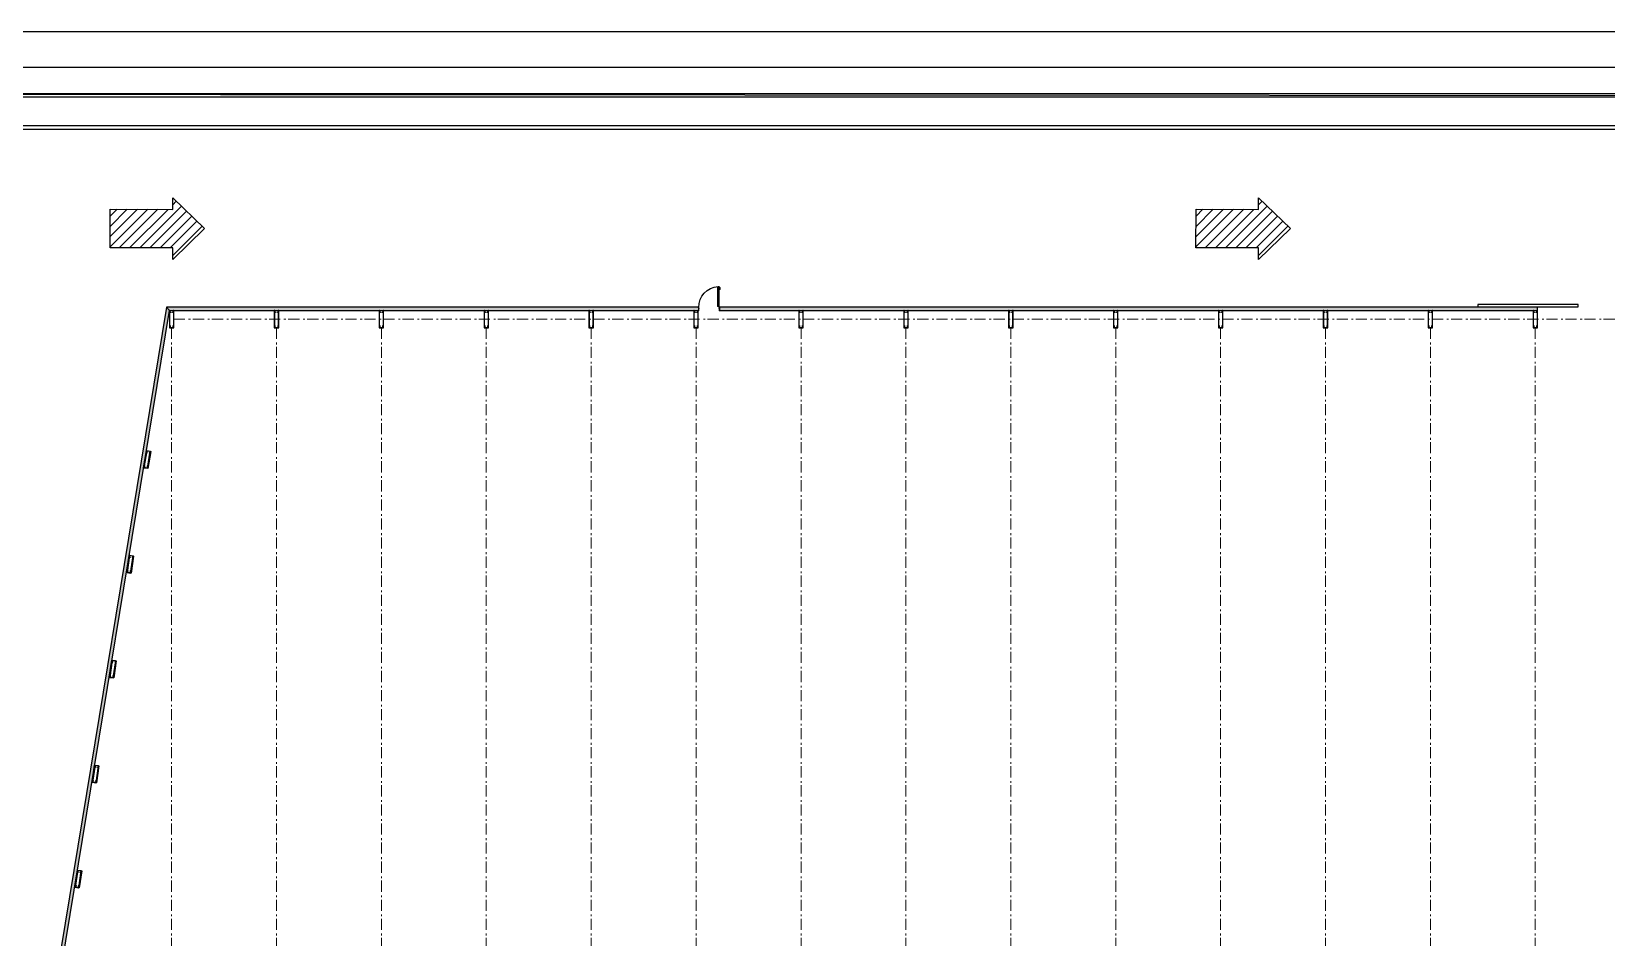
# Model space of a CAD drawing. Header units: millimetres. Extents: x 199 to 443, y 158 to 366.
# Drawn here: x 252.1 to 340.7, y 314.8 to 365.8 of the extents above; entities that cross this region are included whole.
import ezdxf

# ---------------------------------------------------------------- set-up
doc = ezdxf.new("R2010")
doc.units = ezdxf.units.MM
doc.linetypes.add('STYLE_12', pattern=[1.04164, 0.625, -0.208282, 0.069427, -0.138931])
for name, color, linetype in [('000 - MUROS', 252, 'Continuous'), ('Caminos', 8, 'Continuous'), ('COTAS', 121, 'Continuous'), ('Mobiliario', 8, 'Continuous')]:
    doc.layers.add(name, color=color, linetype=linetype)
for name, color, linetype, lineweight in [('Eje-Columnas', 252, 'STYLE_12', 5), ('OCASA_TODAS_r08$0$CARP-BARRIDO', 9, 'Continuous', 15), ('OCASA_TODAS_r08$0$CARP-HERRAJES', 9, 'Continuous', 15), ('OCASA_TODAS_r08$0$CARP-HOJA', 7, 'Continuous', 20), ('OCASA_TODAS_r08$0$CARP-MARCO', 7, 'Continuous', 20)]:
    doc.layers.add(name, color=color, linetype=linetype, lineweight=lineweight)
doc.layers.add('Hatch Racks montados 1era Etapa', color=7, linetype='Continuous', true_color=0xddfdfa)

# ---------------------------------------------------------------- blocks, each defined once
blk = doc.blocks.new('OCASA_TODAS_r08$0$SE 16')
at = {"layer": 'OCASA_TODAS_r08$0$CARP-BARRIDO', "lineweight": -3}
blk.add_arc((-36.41539, -19.636195), 1.16501, 179.476971, 266.48031, dxfattribs=at)
at = {"layer": 'OCASA_TODAS_r08$0$CARP-HERRAJES'}
for p, q in [((-36.486912, -19.685538), (-36.527067, -19.685538)), ((-36.527067, -19.690098), (-36.486912, -19.690098)), ((-36.525375, -19.690098), (-36.525375, -20.748793)), ((-36.505688, -20.748793), (-36.505688, -19.690098)), ((-36.486912, -20.748793), (-36.527067, -20.748793)), ((-36.527067, -20.753354), (-36.486912, -20.753354)), ((-36.417912, -20.717998), (-36.426912, -20.717998)), ((-36.426912, -20.752998), (-36.417912, -20.752998)), ((-36.414912, -20.749998), (-36.414912, -20.720998)), ((-36.414912, -20.728073), (-36.396912, -20.728073)), ((-36.414912, -20.742073), (-36.387912, -20.742073)), ((-36.391912, -20.723073), (-36.391912, -20.643073)), ((-36.388912, -20.640073), (-36.387912, -20.640073)), ((-36.377912, -20.732073), (-36.377912, -20.650073))]:
    blk.add_line(p, q, dxfattribs=at)
for centre, radius, start, end in [((-36.527067, -19.687818), 0.00228, 90, 270), ((-36.527067, -20.751073), 0.00228, 90, 270), ((-36.417912, -20.720998), 0.003, 0, 90), ((-36.417912, -20.749998), 0.003, 270, 0), ((-36.396912, -20.723073), 0.005, 270, 0), ((-36.388912, -20.643073), 0.003, 90, 180), ((-36.387912, -20.650073), 0.01, 0, 90), ((-36.387912, -20.732073), 0.01, 270, 0)]:
    blk.add_arc(centre, radius, start, end, dxfattribs=at)
at = {"layer": 'OCASA_TODAS_r08$0$CARP-HOJA'}
for p, q in [((-36.486912, -20.799008), (-36.486912, -19.654008)), ((-36.486912, -19.654008), (-36.431912, -19.654008)), ((-36.485712, -19.812314), (-36.485712, -19.655208)), ((-36.485712, -19.655208), (-36.430712, -19.655208)), ((-36.485712, -20.797808), (-36.485712, -19.812314)), ((-36.431912, -19.654008), (-36.431912, -19.641508)), ((-36.430712, -19.641508), (-36.430712, -19.655208)), ((-36.428112, -19.797314), (-36.428112, -19.641508)), ((-36.428112, -20.811508), (-36.428112, -19.797314)), ((-36.426912, -20.811508), (-36.426912, -19.641508)), ((-36.431912, -20.799008), (-36.486912, -20.799008)), ((-36.430712, -20.797808), (-36.485712, -20.797808)), ((-36.431912, -20.799008), (-36.431912, -20.811508)), ((-36.430712, -20.797808), (-36.430712, -20.811508))]:
    blk.add_line(p, q, dxfattribs=at)
for centre, radius, start, end in [((-36.429412, -19.641508), 0.0025, 0, 180), ((-36.429412, -19.641508), 0.0013, 0, 180), ((-36.429412, -20.811508), 0.0025, 180, 0), ((-36.429412, -20.811508), 0.0013, 180, 0)]:
    blk.add_arc(centre, radius, start, end, dxfattribs=at)
at = {"layer": 'OCASA_TODAS_r08$0$CARP-MARCO'}
for p, q in [((-37.580351, -19.43236), (-37.605351, -19.43236)), ((-37.605351, -19.43236), (-37.605351, -19.44736)), ((-37.605351, -19.43236), (-37.605351, -19.44896)), ((-37.603751, -19.44896), (-37.605351, -19.44896)), ((-37.581951, -19.43396), (-37.603751, -19.43396)), ((-37.603751, -19.43396), (-37.603751, -19.44736)), ((-37.603751, -19.43396), (-37.603751, -19.44896)), ((-37.581951, -19.55716), (-37.581951, -19.43396)), ((-37.580351, -19.55556), (-37.580351, -19.43236)), ((-36.430351, -19.55556), (-36.430351, -19.43236)), ((-36.430351, -19.43236), (-36.405351, -19.43236)), ((-36.428751, -19.55716), (-36.428751, -19.43396)), ((-36.428751, -19.43396), (-36.406951, -19.43396)), ((-36.406951, -19.43396), (-36.406951, -19.44736)), ((-36.406951, -19.43396), (-36.406951, -19.44896)), ((-36.406951, -19.44896), (-36.405351, -19.44896)), ((-36.405351, -19.43236), (-36.405351, -19.44736)), ((-36.405351, -19.43236), (-36.405351, -19.44896)), ((-37.605351, -19.62556), (-37.605351, -19.60896)), ((-37.603751, -19.60896), (-37.605351, -19.60896)), ((-37.605351, -19.62556), (-37.605351, -19.61056)), ((-37.605351, -19.62556), (-37.580351, -19.62556)), ((-37.603751, -19.62396), (-37.603751, -19.60896)), ((-37.603751, -19.62396), (-37.603751, -19.61056)), ((-37.603751, -19.62396), (-37.581951, -19.62396)), ((-37.566951, -19.55716), (-37.581951, -19.55716)), ((-37.581951, -19.62396), (-37.581951, -19.56896)), ((-37.581951, -19.56896), (-37.566951, -19.56896)), ((-37.565351, -19.55556), (-37.580351, -19.55556)), ((-37.580351, -19.62556), (-37.580351, -19.57056)), ((-37.580351, -19.57056), (-37.565351, -19.57056)), ((-37.566951, -19.56896), (-37.566951, -19.55716)), ((-37.565351, -19.57056), (-37.565351, -19.55556)), ((-36.445351, -19.57056), (-36.445351, -19.55556)), ((-36.445351, -19.55556), (-36.430351, -19.55556)), ((-36.430351, -19.57056), (-36.445351, -19.57056)), ((-36.443751, -19.56896), (-36.443751, -19.55716)), ((-36.443751, -19.55716), (-36.428751, -19.55716)), ((-36.428751, -19.56896), (-36.443751, -19.56896)), ((-36.430351, -19.62556), (-36.430351, -19.57056)), ((-36.405351, -19.62556), (-36.430351, -19.62556)), ((-36.428751, -19.62396), (-36.428751, -19.56896)), ((-36.406951, -19.62396), (-36.428751, -19.62396)), ((-36.417071, -19.643831), (-36.426912, -19.652463)), ((-36.420656, -19.644065), (-36.426912, -19.649632)), ((-36.415351, -19.632235), (-36.415351, -19.62556)), ((-36.415351, -19.633663), (-36.415351, -19.62556)), ((-36.413351, -19.637069), (-36.413351, -19.62556)), ((-36.406951, -19.62396), (-36.406951, -19.60896)), ((-36.406951, -19.60896), (-36.405351, -19.60896)), ((-36.406951, -19.62396), (-36.406951, -19.61056)), ((-36.405351, -19.62556), (-36.405351, -19.60896)), ((-36.405351, -19.62556), (-36.405351, -19.61056))]:
    blk.add_line(p, q, dxfattribs=at)
blk.add_circle((-36.419237, -19.638235), 0.006, dxfattribs=at)

msp = doc.modelspace()

# ---------------------------------------------------------------- hatches: boundary and pattern name
at = {"layer": 'Caminos'}
h = msp.add_hatch(dxfattribs=at)
h.set_pattern_fill('ANSI31', color=256, scale=3.24087, angle=179.94184, style=0)
h.set_pattern_definition([(224.941836, (3182.17204, -289.39483), (0.286164185, -0.28674578), [])])
h.paths.add_polyline_path([(261.845, 354.673), (260.051, 352.944), (260.051, 353.592), (256.534, 353.596), (256.536, 355.762), (260.054, 355.758), (260.054, 356.406)])
h = msp.add_hatch(dxfattribs=at)
h.set_pattern_fill('ANSI31', color=256, scale=3.24087, angle=179.94184, style=0)
h.set_pattern_definition([(224.941836, (3243.24667, -289.39483), (0.286164185, -0.28674578), [])])
h.paths.add_polyline_path([(322.92, 354.673), (321.125, 352.944), (321.126, 353.592), (317.608, 353.596), (317.611, 355.762), (321.128, 355.758), (321.129, 356.406)])
at = {"layer": 'Hatch Racks montados 1era Etapa', "transparency": 33554495}
h = msp.add_hatch(color=256, dxfattribs=at)
h.dxf.hatch_style = 1
h.paths.add_polyline_path([(336.817, 350.262), (290.8, 350.262), (290.8, 350.063), (336.817, 350.063)], flags=17)
h.paths.add_polyline_path([(336.817, 350.262), (290.8, 350.262), (290.8, 350.063), (336.817, 350.062)])
at = {"layer": 'Mobiliario', "transparency": 33554687}
h = msp.add_hatch(color=256, dxfattribs=at)
h.dxf.hatch_style = 1
h.paths.add_polyline_path([(259.696, 350.262), (253.528, 312.766), (253.737, 312.808), (259.867, 350.064)])
h = msp.add_hatch(color=256, dxfattribs=at)
h.dxf.hatch_style = 1
h.paths.add_polyline_path([(289.642, 350.262), (259.696, 350.262), (259.867, 350.064), (289.642, 350.064)])
h = msp.add_hatch(color=256, dxfattribs=at)
h.dxf.hatch_style = 1
h.paths.add_polyline_path([(336.817, 350.262), (290.8, 350.262), (290.8, 350.063), (336.817, 350.063)])

# ---------------------------------------------------------------- linework, layer by layer
at = {"layer": '000 - MUROS'}
msp.add_lwpolyline([(253.809, 313.245), (259.867, 350.064), (289.642, 350.063), (289.642, 350.262), (259.696, 350.262), (253.528, 312.766), (276.692, 276.116)], dxfattribs=at)
for points in [[(289.642, 350.262), (259.696, 350.262), (259.867, 350.064), (289.642, 350.064)], [(336.817, 350.262), (290.8, 350.262), (290.8, 350.063), (336.817, 350.062)], [(336.817, 350.262), (290.8, 350.262), (290.8, 350.063), (336.817, 350.063)], [(333.462, 350.279), (339.103, 350.279), (339.103, 350.403), (333.462, 350.403)]]:
    msp.add_lwpolyline(points, close=True, dxfattribs=at)
at = {"layer": '000 - MUROS', "color": 8}
for points in [[(259.867, 349.094), (259.892, 349.094), (259.892, 350.064), (259.867, 350.064)], [(260.092, 349.094), (260.117, 349.094), (260.117, 350.064), (260.092, 350.064)], [(265.767, 349.094), (265.792, 349.094), (265.792, 350.064), (265.767, 350.064)], [(265.992, 349.094), (266.017, 349.094), (266.017, 350.064), (265.992, 350.064)], [(271.667, 349.094), (271.692, 349.094), (271.692, 350.064), (271.667, 350.064)], [(271.892, 349.094), (271.917, 349.094), (271.917, 350.064), (271.892, 350.064)], [(277.567, 349.094), (277.592, 349.094), (277.592, 350.064), (277.567, 350.064)], [(277.792, 349.094), (277.817, 349.094), (277.817, 350.064), (277.792, 350.064)], [(283.467, 349.094), (283.492, 349.094), (283.492, 350.064), (283.467, 350.064)], [(283.692, 349.094), (283.717, 349.094), (283.717, 350.064), (283.692, 350.064)], [(289.367, 349.094), (289.392, 349.094), (289.392, 350.064), (289.367, 350.064)], [(289.592, 349.094), (289.617, 349.094), (289.617, 350.064), (289.592, 350.064)], [(295.267, 349.094), (295.292, 349.094), (295.292, 350.064), (295.267, 350.064)], [(295.492, 349.094), (295.517, 349.094), (295.517, 350.064), (295.492, 350.064)], [(301.167, 349.094), (301.192, 349.094), (301.192, 350.064), (301.167, 350.064)], [(301.392, 349.094), (301.417, 349.094), (301.417, 350.064), (301.392, 350.064)], [(307.067, 349.094), (307.092, 349.094), (307.092, 350.064), (307.067, 350.064)], [(307.292, 349.094), (307.317, 349.094), (307.317, 350.064), (307.292, 350.064)], [(312.967, 349.094), (312.992, 349.094), (312.992, 350.064), (312.967, 350.064)], [(313.192, 349.094), (313.217, 349.094), (313.217, 350.064), (313.192, 350.064)], [(318.867, 349.094), (318.892, 349.094), (318.892, 350.064), (318.867, 350.064)], [(319.092, 349.094), (319.117, 349.094), (319.117, 350.064), (319.092, 350.064)], [(324.767, 349.094), (324.792, 349.094), (324.792, 350.064), (324.767, 350.064)], [(324.992, 349.094), (325.017, 349.094), (325.017, 350.064), (324.992, 350.064)], [(330.667, 349.094), (330.692, 349.094), (330.692, 350.064), (330.667, 350.064)], [(330.892, 349.094), (330.917, 349.094), (330.917, 350.064), (330.892, 350.064)], [(336.567, 349.094), (336.592, 349.094), (336.592, 350.064), (336.567, 350.064)], [(336.792, 349.094), (336.817, 349.094), (336.817, 350.064), (336.792, 350.064)], [(258.57, 342.185), (258.595, 342.181), (258.434, 341.224), (258.409, 341.228)], [(258.792, 342.147), (258.817, 342.143), (258.656, 341.187), (258.631, 341.191)], [(257.606, 336.294), (257.63, 336.29), (257.487, 335.331), (257.463, 335.335)], [(257.828, 336.261), (257.853, 336.257), (257.71, 335.298), (257.685, 335.302)], [(256.631, 330.395), (256.655, 330.391), (256.512, 329.431), (256.488, 329.435)], [(256.853, 330.361), (256.878, 330.358), (256.735, 329.398), (256.71, 329.402)], [(255.66, 324.495), (255.685, 324.492), (255.542, 323.532), (255.517, 323.536)], [(255.883, 324.462), (255.907, 324.459), (255.764, 323.499), (255.74, 323.503)], [(254.689, 318.591), (254.713, 318.587), (254.57, 317.627), (254.546, 317.631)], [(254.911, 318.557), (254.936, 318.554), (254.793, 317.594), (254.768, 317.598)]]:
    msp.add_lwpolyline(points, close=True, dxfattribs=at)
at = {"layer": '000 - MUROS'}
for points in [[(259.942, 349.972), (259.942, 349.964), (259.897, 349.964, -0.414214), (259.892, 349.969), (259.892, 350.059, -0.414214), (259.897, 350.064), (260.087, 350.064, -0.414214), (260.092, 350.059), (260.092, 349.969, -0.414214), (260.087, 349.964), (260.042, 349.964), (260.042, 349.972), (260.079, 349.972, 0.414214), (260.084, 349.977), (260.084, 350.051, 0.414214), (260.079, 350.056), (259.905, 350.056, 0.414214), (259.9, 350.051), (259.9, 349.977, 0.414214), (259.905, 349.972)], [(265.842, 349.972), (265.842, 349.964), (265.797, 349.964, -0.414214), (265.792, 349.969), (265.792, 350.059, -0.414214), (265.797, 350.064), (265.987, 350.064, -0.414214), (265.992, 350.059), (265.992, 349.969, -0.414214), (265.987, 349.964), (265.942, 349.964), (265.942, 349.972), (265.979, 349.972, 0.414214), (265.984, 349.977), (265.984, 350.051, 0.414214), (265.979, 350.056), (265.805, 350.056, 0.414214), (265.8, 350.051), (265.8, 349.977, 0.414214), (265.805, 349.972)], [(271.742, 349.972), (271.742, 349.964), (271.697, 349.964, -0.414214), (271.692, 349.969), (271.692, 350.059, -0.414214), (271.697, 350.064), (271.887, 350.064, -0.414214), (271.892, 350.059), (271.892, 349.969, -0.414214), (271.887, 349.964), (271.842, 349.964), (271.842, 349.972), (271.879, 349.972, 0.414214), (271.884, 349.977), (271.884, 350.051, 0.414214), (271.879, 350.056), (271.705, 350.056, 0.414214), (271.7, 350.051), (271.7, 349.977, 0.414214), (271.705, 349.972)], [(277.642, 349.972), (277.642, 349.964), (277.597, 349.964, -0.414214), (277.592, 349.969), (277.592, 350.059, -0.414214), (277.597, 350.064), (277.787, 350.064, -0.414214), (277.792, 350.059), (277.792, 349.969, -0.414214), (277.787, 349.964), (277.742, 349.964), (277.742, 349.972), (277.779, 349.972, 0.414214), (277.784, 349.977), (277.784, 350.051, 0.414214), (277.779, 350.056), (277.605, 350.056, 0.414214), (277.6, 350.051), (277.6, 349.977, 0.414214), (277.605, 349.972)], [(283.542, 349.972), (283.542, 349.964), (283.497, 349.964, -0.414214), (283.492, 349.969), (283.492, 350.059, -0.414214), (283.497, 350.064), (283.687, 350.064, -0.414214), (283.692, 350.059), (283.692, 349.969, -0.414214), (283.687, 349.964), (283.642, 349.964), (283.642, 349.972), (283.679, 349.972, 0.414214), (283.684, 349.977), (283.684, 350.051, 0.414214), (283.679, 350.056), (283.505, 350.056, 0.414214), (283.5, 350.051), (283.5, 349.977, 0.414214), (283.505, 349.972)], [(289.442, 349.972), (289.442, 349.964), (289.397, 349.964, -0.414214), (289.392, 349.969), (289.392, 350.059, -0.414214), (289.397, 350.064), (289.587, 350.064, -0.414214), (289.592, 350.059), (289.592, 349.969, -0.414214), (289.587, 349.964), (289.542, 349.964), (289.542, 349.972), (289.579, 349.972, 0.414214), (289.584, 349.977), (289.584, 350.051, 0.414214), (289.579, 350.056), (289.405, 350.056, 0.414214), (289.4, 350.051), (289.4, 349.977, 0.414214), (289.405, 349.972)], [(295.342, 349.972), (295.342, 349.964), (295.297, 349.964, -0.414214), (295.292, 349.969), (295.292, 350.059, -0.414214), (295.297, 350.064), (295.487, 350.064, -0.414214), (295.492, 350.059), (295.492, 349.969, -0.414214), (295.487, 349.964), (295.442, 349.964), (295.442, 349.972), (295.479, 349.972, 0.414214), (295.484, 349.977), (295.484, 350.051, 0.414214), (295.479, 350.056), (295.305, 350.056, 0.414214), (295.3, 350.051), (295.3, 349.977, 0.414214), (295.305, 349.972)], [(301.242, 349.972), (301.242, 349.964), (301.197, 349.964, -0.414214), (301.192, 349.969), (301.192, 350.059, -0.414214), (301.197, 350.064), (301.387, 350.064, -0.414214), (301.392, 350.059), (301.392, 349.969, -0.414214), (301.387, 349.964), (301.342, 349.964), (301.342, 349.972), (301.379, 349.972, 0.414214), (301.384, 349.977), (301.384, 350.051, 0.414214), (301.379, 350.056), (301.205, 350.056, 0.414214), (301.2, 350.051), (301.2, 349.977, 0.414214), (301.205, 349.972)], [(307.142, 349.972), (307.142, 349.964), (307.097, 349.964, -0.414214), (307.092, 349.969), (307.092, 350.059, -0.414214), (307.097, 350.064), (307.287, 350.064, -0.414214), (307.292, 350.059), (307.292, 349.969, -0.414214), (307.287, 349.964), (307.242, 349.964), (307.242, 349.972), (307.279, 349.972, 0.414214), (307.284, 349.977), (307.284, 350.051, 0.414214), (307.279, 350.056), (307.105, 350.056, 0.414214), (307.1, 350.051), (307.1, 349.977, 0.414214), (307.105, 349.972)], [(313.042, 349.972), (313.042, 349.964), (312.997, 349.964, -0.414214), (312.992, 349.969), (312.992, 350.059, -0.414214), (312.997, 350.064), (313.187, 350.064, -0.414214), (313.192, 350.059), (313.192, 349.969, -0.414214), (313.187, 349.964), (313.142, 349.964), (313.142, 349.972), (313.179, 349.972, 0.414214), (313.184, 349.977), (313.184, 350.051, 0.414214), (313.179, 350.056), (313.005, 350.056, 0.414214), (313, 350.051), (313, 349.977, 0.414214), (313.005, 349.972)], [(318.942, 349.972), (318.942, 349.964), (318.897, 349.964, -0.414214), (318.892, 349.969), (318.892, 350.059, -0.414214), (318.897, 350.064), (319.087, 350.064, -0.414214), (319.092, 350.059), (319.092, 349.969, -0.414214), (319.087, 349.964), (319.042, 349.964), (319.042, 349.972), (319.079, 349.972, 0.414214), (319.084, 349.977), (319.084, 350.051, 0.414214), (319.079, 350.056), (318.905, 350.056, 0.414214), (318.9, 350.051), (318.9, 349.977, 0.414214), (318.905, 349.972)], [(324.842, 349.972), (324.842, 349.964), (324.797, 349.964, -0.414214), (324.792, 349.969), (324.792, 350.059, -0.414214), (324.797, 350.064), (324.987, 350.064, -0.414214), (324.992, 350.059), (324.992, 349.969, -0.414214), (324.987, 349.964), (324.942, 349.964), (324.942, 349.972), (324.979, 349.972, 0.414214), (324.984, 349.977), (324.984, 350.051, 0.414214), (324.979, 350.056), (324.805, 350.056, 0.414214), (324.8, 350.051), (324.8, 349.977, 0.414214), (324.805, 349.972)], [(330.742, 349.972), (330.742, 349.964), (330.697, 349.964, -0.414214), (330.692, 349.969), (330.692, 350.059, -0.414214), (330.697, 350.064), (330.887, 350.064, -0.414214), (330.892, 350.059), (330.892, 349.969, -0.414214), (330.887, 349.964), (330.842, 349.964), (330.842, 349.972), (330.879, 349.972, 0.414214), (330.884, 349.977), (330.884, 350.051, 0.414214), (330.879, 350.056), (330.705, 350.056, 0.414214), (330.7, 350.051), (330.7, 349.977, 0.414214), (330.705, 349.972)], [(336.642, 349.972), (336.642, 349.964), (336.597, 349.964, -0.414214), (336.592, 349.969), (336.592, 350.059, -0.414214), (336.597, 350.064), (336.787, 350.064, -0.414214), (336.792, 350.059), (336.792, 349.969, -0.414214), (336.787, 349.964), (336.742, 349.964), (336.742, 349.972), (336.779, 349.972, 0.414214), (336.784, 349.977), (336.784, 350.051, 0.414214), (336.779, 350.056), (336.605, 350.056, 0.414214), (336.6, 350.051), (336.6, 349.977, 0.414214), (336.605, 349.972)], [(259.942, 349.186), (259.942, 349.194), (259.897, 349.194, 0.414214), (259.892, 349.189), (259.892, 349.099, 0.414214), (259.897, 349.094), (260.087, 349.094, 0.414214), (260.092, 349.099), (260.092, 349.189, 0.414214), (260.087, 349.194), (260.042, 349.194), (260.042, 349.186), (260.079, 349.186, -0.414214), (260.084, 349.181), (260.084, 349.107, -0.414214), (260.079, 349.102), (259.905, 349.102, -0.414214), (259.9, 349.107), (259.9, 349.181, -0.414214), (259.905, 349.186)], [(265.842, 349.186), (265.842, 349.194), (265.797, 349.194, 0.414214), (265.792, 349.189), (265.792, 349.099, 0.414214), (265.797, 349.094), (265.987, 349.094, 0.414214), (265.992, 349.099), (265.992, 349.189, 0.414214), (265.987, 349.194), (265.942, 349.194), (265.942, 349.186), (265.979, 349.186, -0.414214), (265.984, 349.181), (265.984, 349.107, -0.414214), (265.979, 349.102), (265.805, 349.102, -0.414214), (265.8, 349.107), (265.8, 349.181, -0.414214), (265.805, 349.186)], [(271.742, 349.186), (271.742, 349.194), (271.697, 349.194, 0.414214), (271.692, 349.189), (271.692, 349.099, 0.414214), (271.697, 349.094), (271.887, 349.094, 0.414214), (271.892, 349.099), (271.892, 349.189, 0.414214), (271.887, 349.194), (271.842, 349.194), (271.842, 349.186), (271.879, 349.186, -0.414214), (271.884, 349.181), (271.884, 349.107, -0.414214), (271.879, 349.102), (271.705, 349.102, -0.414214), (271.7, 349.107), (271.7, 349.181, -0.414214), (271.705, 349.186)], [(277.642, 349.186), (277.642, 349.194), (277.597, 349.194, 0.414214), (277.592, 349.189), (277.592, 349.099, 0.414214), (277.597, 349.094), (277.787, 349.094, 0.414214), (277.792, 349.099), (277.792, 349.189, 0.414214), (277.787, 349.194), (277.742, 349.194), (277.742, 349.186), (277.779, 349.186, -0.414214), (277.784, 349.181), (277.784, 349.107, -0.414214), (277.779, 349.102), (277.605, 349.102, -0.414214), (277.6, 349.107), (277.6, 349.181, -0.414214), (277.605, 349.186)], [(283.542, 349.186), (283.542, 349.194), (283.497, 349.194, 0.414214), (283.492, 349.189), (283.492, 349.099, 0.414214), (283.497, 349.094), (283.687, 349.094, 0.414214), (283.692, 349.099), (283.692, 349.189, 0.414214), (283.687, 349.194), (283.642, 349.194), (283.642, 349.186), (283.679, 349.186, -0.414214), (283.684, 349.181), (283.684, 349.107, -0.414214), (283.679, 349.102), (283.505, 349.102, -0.414214), (283.5, 349.107), (283.5, 349.181, -0.414214), (283.505, 349.186)], [(289.442, 349.186), (289.442, 349.194), (289.397, 349.194, 0.414214), (289.392, 349.189), (289.392, 349.099, 0.414214), (289.397, 349.094), (289.587, 349.094, 0.414214), (289.592, 349.099), (289.592, 349.189, 0.414214), (289.587, 349.194), (289.542, 349.194), (289.542, 349.186), (289.579, 349.186, -0.414214), (289.584, 349.181), (289.584, 349.107, -0.414214), (289.579, 349.102), (289.405, 349.102, -0.414214), (289.4, 349.107), (289.4, 349.181, -0.414214), (289.405, 349.186)], [(295.342, 349.186), (295.342, 349.194), (295.297, 349.194, 0.414214), (295.292, 349.189), (295.292, 349.099, 0.414214), (295.297, 349.094), (295.487, 349.094, 0.414214), (295.492, 349.099), (295.492, 349.189, 0.414214), (295.487, 349.194), (295.442, 349.194), (295.442, 349.186), (295.479, 349.186, -0.414214), (295.484, 349.181), (295.484, 349.107, -0.414214), (295.479, 349.102), (295.305, 349.102, -0.414214), (295.3, 349.107), (295.3, 349.181, -0.414214), (295.305, 349.186)], [(301.242, 349.186), (301.242, 349.194), (301.197, 349.194, 0.414214), (301.192, 349.189), (301.192, 349.099, 0.414214), (301.197, 349.094), (301.387, 349.094, 0.414214), (301.392, 349.099), (301.392, 349.189, 0.414214), (301.387, 349.194), (301.342, 349.194), (301.342, 349.186), (301.379, 349.186, -0.414214), (301.384, 349.181), (301.384, 349.107, -0.414214), (301.379, 349.102), (301.205, 349.102, -0.414214), (301.2, 349.107), (301.2, 349.181, -0.414214), (301.205, 349.186)], [(307.142, 349.186), (307.142, 349.194), (307.097, 349.194, 0.414214), (307.092, 349.189), (307.092, 349.099, 0.414214), (307.097, 349.094), (307.287, 349.094, 0.414214), (307.292, 349.099), (307.292, 349.189, 0.414214), (307.287, 349.194), (307.242, 349.194), (307.242, 349.186), (307.279, 349.186, -0.414214), (307.284, 349.181), (307.284, 349.107, -0.414214), (307.279, 349.102), (307.105, 349.102, -0.414214), (307.1, 349.107), (307.1, 349.181, -0.414214), (307.105, 349.186)], [(313.042, 349.186), (313.042, 349.194), (312.997, 349.194, 0.414214), (312.992, 349.189), (312.992, 349.099, 0.414214), (312.997, 349.094), (313.187, 349.094, 0.414214), (313.192, 349.099), (313.192, 349.189, 0.414214), (313.187, 349.194), (313.142, 349.194), (313.142, 349.186), (313.179, 349.186, -0.414214), (313.184, 349.181), (313.184, 349.107, -0.414214), (313.179, 349.102), (313.005, 349.102, -0.414214), (313, 349.107), (313, 349.181, -0.414214), (313.005, 349.186)], [(318.942, 349.186), (318.942, 349.194), (318.897, 349.194, 0.414214), (318.892, 349.189), (318.892, 349.099, 0.414214), (318.897, 349.094), (319.087, 349.094, 0.414214), (319.092, 349.099), (319.092, 349.189, 0.414214), (319.087, 349.194), (319.042, 349.194), (319.042, 349.186), (319.079, 349.186, -0.414214), (319.084, 349.181), (319.084, 349.107, -0.414214), (319.079, 349.102), (318.905, 349.102, -0.414214), (318.9, 349.107), (318.9, 349.181, -0.414214), (318.905, 349.186)], [(324.842, 349.186), (324.842, 349.194), (324.797, 349.194, 0.414214), (324.792, 349.189), (324.792, 349.099, 0.414214), (324.797, 349.094), (324.987, 349.094, 0.414214), (324.992, 349.099), (324.992, 349.189, 0.414214), (324.987, 349.194), (324.942, 349.194), (324.942, 349.186), (324.979, 349.186, -0.414214), (324.984, 349.181), (324.984, 349.107, -0.414214), (324.979, 349.102), (324.805, 349.102, -0.414214), (324.8, 349.107), (324.8, 349.181, -0.414214), (324.805, 349.186)], [(330.742, 349.186), (330.742, 349.194), (330.697, 349.194, 0.414214), (330.692, 349.189), (330.692, 349.099, 0.414214), (330.697, 349.094), (330.887, 349.094, 0.414214), (330.892, 349.099), (330.892, 349.189, 0.414214), (330.887, 349.194), (330.842, 349.194), (330.842, 349.186), (330.879, 349.186, -0.414214), (330.884, 349.181), (330.884, 349.107, -0.414214), (330.879, 349.102), (330.705, 349.102, -0.414214), (330.7, 349.107), (330.7, 349.181, -0.414214), (330.705, 349.186)], [(336.642, 349.186), (336.642, 349.194), (336.597, 349.194, 0.414214), (336.592, 349.189), (336.592, 349.099, 0.414214), (336.597, 349.094), (336.787, 349.094, 0.414214), (336.792, 349.099), (336.792, 349.189, 0.414214), (336.787, 349.194), (336.742, 349.194), (336.742, 349.186), (336.779, 349.186, -0.414214), (336.784, 349.181), (336.784, 349.107, -0.414214), (336.779, 349.102), (336.605, 349.102, -0.414214), (336.6, 349.107), (336.6, 349.181, -0.414214), (336.605, 349.186)], [(258.629, 342.082), (258.628, 342.074), (258.583, 342.081, -0.414214), (258.579, 342.087), (258.594, 342.176, -0.414214), (258.6, 342.18), (258.787, 342.148, -0.414214), (258.791, 342.142), (258.776, 342.054, -0.414214), (258.771, 342.05), (258.726, 342.057), (258.728, 342.065), (258.764, 342.059, 0.414214), (258.77, 342.063), (258.782, 342.136, 0.414214), (258.778, 342.142), (258.606, 342.171, 0.414214), (258.601, 342.166), (258.588, 342.093, 0.414214), (258.592, 342.088)], [(258.498, 341.307), (258.5, 341.314), (258.455, 341.322, 0.414214), (258.449, 341.318), (258.434, 341.229, 0.414214), (258.439, 341.223), (258.626, 341.192, 0.414214), (258.632, 341.196), (258.647, 341.285, 0.414214), (258.643, 341.29), (258.598, 341.298), (258.597, 341.29), (258.633, 341.284, -0.414214), (258.637, 341.278), (258.625, 341.205, -0.414214), (258.619, 341.201), (258.448, 341.23, -0.414214), (258.444, 341.236), (258.456, 341.309, -0.414214), (258.462, 341.313)], [(257.666, 336.192), (257.665, 336.184), (257.62, 336.191, -0.414214), (257.616, 336.196), (257.63, 336.286, -0.414214), (257.635, 336.29), (257.823, 336.262, -0.414214), (257.827, 336.256), (257.814, 336.167, -0.414214), (257.808, 336.163), (257.764, 336.169), (257.765, 336.177), (257.802, 336.172, 0.414214), (257.807, 336.176), (257.818, 336.249, 0.414214), (257.814, 336.255), (257.642, 336.281, 0.414214), (257.636, 336.276), (257.625, 336.203, 0.414214), (257.63, 336.198)], [(257.55, 335.415), (257.552, 335.423), (257.507, 335.429, 0.414214), (257.501, 335.425), (257.488, 335.336, 0.414214), (257.492, 335.33), (257.68, 335.302, 0.414214), (257.686, 335.307), (257.699, 335.396, 0.414214), (257.695, 335.401), (257.65, 335.408), (257.649, 335.4), (257.686, 335.394, -0.414214), (257.69, 335.389), (257.679, 335.316, -0.414214), (257.674, 335.311), (257.501, 335.337, -0.414214), (257.497, 335.343), (257.508, 335.416, -0.414214), (257.514, 335.42)], [(256.691, 330.292), (256.69, 330.285), (256.646, 330.291, -0.414214), (256.641, 330.297), (256.655, 330.386, -0.414214), (256.66, 330.39), (256.848, 330.362, -0.414214), (256.852, 330.356), (256.839, 330.267, -0.414214), (256.833, 330.263), (256.789, 330.27), (256.79, 330.278), (256.827, 330.272, 0.414214), (256.832, 330.277), (256.843, 330.35, 0.414214), (256.839, 330.355), (256.667, 330.381, 0.414214), (256.661, 330.377), (256.65, 330.304, 0.414214), (256.655, 330.298)], [(256.575, 329.515), (256.577, 329.523), (256.532, 329.53, 0.414214), (256.526, 329.525), (256.513, 329.436, 0.414214), (256.517, 329.431), (256.705, 329.403, 0.414214), (256.711, 329.407), (256.724, 329.496, 0.414214), (256.72, 329.502), (256.676, 329.508), (256.674, 329.5), (256.711, 329.495, -0.414214), (256.715, 329.489), (256.704, 329.416, -0.414214), (256.699, 329.412), (256.526, 329.437, -0.414214), (256.522, 329.443), (256.533, 329.516, -0.414214), (256.539, 329.521)], [(255.721, 324.393), (255.72, 324.385), (255.675, 324.392, -0.414214), (255.671, 324.398), (255.684, 324.487, -0.414214), (255.69, 324.491), (255.878, 324.463, -0.414214), (255.882, 324.457), (255.869, 324.368, -0.414214), (255.863, 324.364), (255.818, 324.371), (255.82, 324.379), (255.856, 324.373, 0.414214), (255.862, 324.377), (255.873, 324.451, 0.414214), (255.869, 324.456), (255.697, 324.482, 0.414214), (255.691, 324.478), (255.68, 324.405, 0.414214), (255.684, 324.399)], [(255.605, 323.616), (255.606, 323.624), (255.562, 323.63, 0.414214), (255.556, 323.626), (255.543, 323.537, 0.414214), (255.547, 323.532), (255.735, 323.504, 0.414214), (255.741, 323.508), (255.754, 323.597, 0.414214), (255.75, 323.603), (255.705, 323.609), (255.704, 323.601), (255.74, 323.596, -0.414214), (255.745, 323.59), (255.734, 323.517, -0.414214), (255.728, 323.513), (255.556, 323.538, -0.414214), (255.552, 323.544), (255.563, 323.617, -0.414214), (255.568, 323.621)], [(254.749, 318.488), (254.748, 318.481), (254.704, 318.487, -0.414214), (254.699, 318.493), (254.713, 318.582, -0.414214), (254.718, 318.586), (254.906, 318.558, -0.414214), (254.91, 318.552), (254.897, 318.463, -0.414214), (254.892, 318.459), (254.847, 318.466), (254.848, 318.474), (254.885, 318.468, 0.414214), (254.89, 318.472), (254.901, 318.546, 0.414214), (254.897, 318.551), (254.725, 318.577, 0.414214), (254.719, 318.573), (254.708, 318.5, 0.414214), (254.713, 318.494)], [(254.634, 317.711), (254.635, 317.719), (254.59, 317.726, 0.414214), (254.584, 317.721), (254.571, 317.632, 0.414214), (254.575, 317.627), (254.763, 317.599, 0.414214), (254.769, 317.603), (254.782, 317.692, 0.414214), (254.778, 317.698), (254.734, 317.704), (254.732, 317.696), (254.769, 317.691, -0.414214), (254.773, 317.685), (254.762, 317.612, -0.414214), (254.757, 317.608), (254.585, 317.633, -0.414214), (254.58, 317.639), (254.591, 317.712, -0.414214), (254.597, 317.716)]]:
    msp.add_lwpolyline(points, format="xyb", close=True, dxfattribs=at)
at = {"layer": 'Caminos'}
for p, q in [((200.568, 365.762), (439.747, 365.762)), ((199.016, 363.762), (439.768, 363.762)), ((439.785, 362.062), (207.63, 362.062)), ((430.035, 362.262), (221.709, 362.262)), ((429.741, 362.262), (222.709, 362.262))]:
    msp.add_line(p, q, dxfattribs=at)
at = {"layer": 'Caminos', "linetype": 'Continuous'}
for p, q in [((233.797, 360.467), (430.861, 360.467)), ((233.797, 360.267), (430.861, 360.267))]:
    msp.add_line(p, q, dxfattribs=at)
at = {"layer": 'Caminos'}
for points in [[(261.845, 354.673), (260.051, 352.944), (260.051, 353.592), (256.534, 353.596), (256.536, 355.762), (260.054, 355.758), (260.054, 356.406)], [(322.92, 354.673), (321.125, 352.944), (321.126, 353.592), (317.608, 353.596), (317.611, 355.762), (321.128, 355.758), (321.129, 356.406)]]:
    msp.add_lwpolyline(points, close=True, dxfattribs=at)
at = {"layer": 'COTAS', "color": 1}
msp.add_lwpolyline([(391.26, 223.149), (316.708, 158.801), (203.743, 362.262), (203.743, 362.262), (439.701, 362.113)], dxfattribs=at)
at = {"layer": 'COTAS'}
msp.add_lwpolyline([(203.743, 362.262), (439.701, 362.113)], dxfattribs=at)
at = {"layer": 'Eje-Columnas'}
for points in [[(259.992, 349.094), (259.992, 304.921)], [(260.117, 349.579), (413.717, 349.579)], [(265.892, 349.094), (265.892, 293.204)], [(271.792, 349.094), (271.792, 283.869)], [(277.692, 349.094), (277.692, 273.072)], [(283.592, 349.094), (283.592, 274.094)], [(289.492, 349.094), (289.492, 271.702)], [(295.392, 349.094), (295.392, 227.065)], [(301.292, 349.094), (301.292, 216.438)], [(307.192, 349.094), (307.192, 205.812)], [(313.092, 349.094), (313.092, 167.614)], [(318.992, 349.094), (318.992, 172.203)], [(324.892, 349.094), (324.892, 176.705)], [(330.792, 349.094), (330.792, 181.319)], [(336.692, 349.094), (336.692, 186.341)]]:
    msp.add_lwpolyline(points, dxfattribs=at)

# ---------------------------------------------------------------- block references
at = {"layer": 'COTAS', "xscale": -1, "rotation": 180}
msp.add_blockref('OCASA_TODAS_r08$0$SE 16', (327.222, 330.614), dxfattribs=at)

doc.saveas('drawing.dxf')
